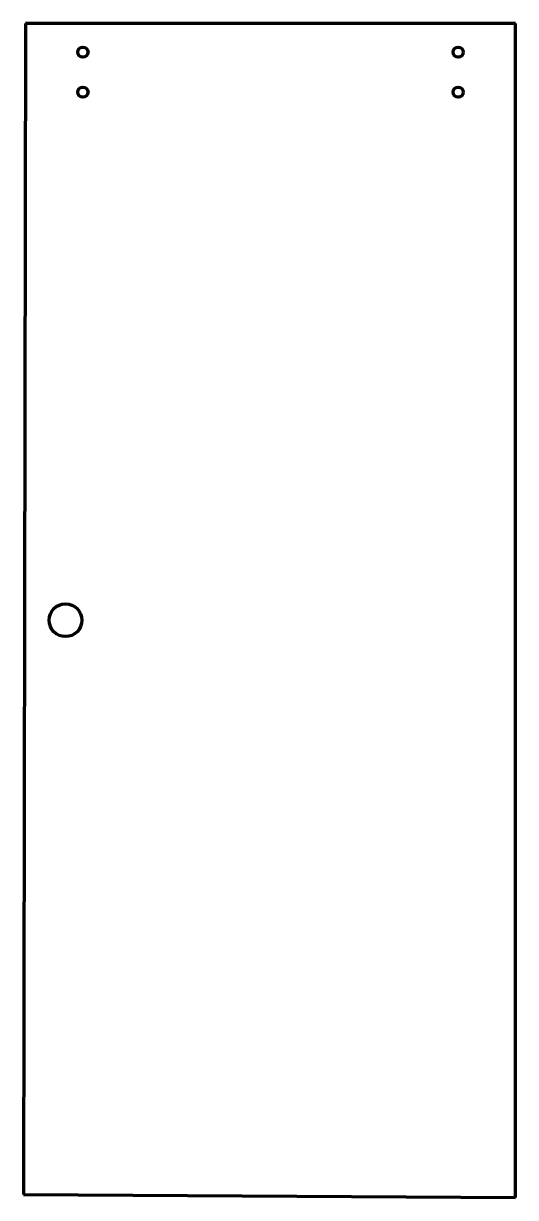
# Model space of a CAD drawing. Header units: inches. Extents: x 0 to 30, y 0 to 71.6.
import ezdxf

# ---------------------------------------------------------------- set-up
doc = ezdxf.new("R2010")
doc.units = ezdxf.units.IN
doc.header["$MEASUREMENT"] = 0
doc.layers.add('1', color=7, linetype='Continuous')

msp = doc.modelspace()

# ---------------------------------------------------------------- linework, layer by layer
at = {"color": 7, "lineweight": 90}
for p, q in [((0.125, 71.562), (0, 0.188)), ((30, 71.562), (0.125, 71.562)), ((30, 0), (30, 71.562)), ((0, 0.188), (30, 0))]:
    msp.add_line(p, q, dxfattribs=at)
at = {"layer": '1', "color": 1, "lineweight": 90}
for centre, radius in [((3.625, 69.812), 0.312), ((26.5, 69.812), 0.312), ((3.625, 67.375), 0.312), ((26.5, 67.375), 0.312), ((2.561, 35.188), 1)]:
    msp.add_circle(centre, radius, dxfattribs=at)

doc.saveas('drawing.dxf')
